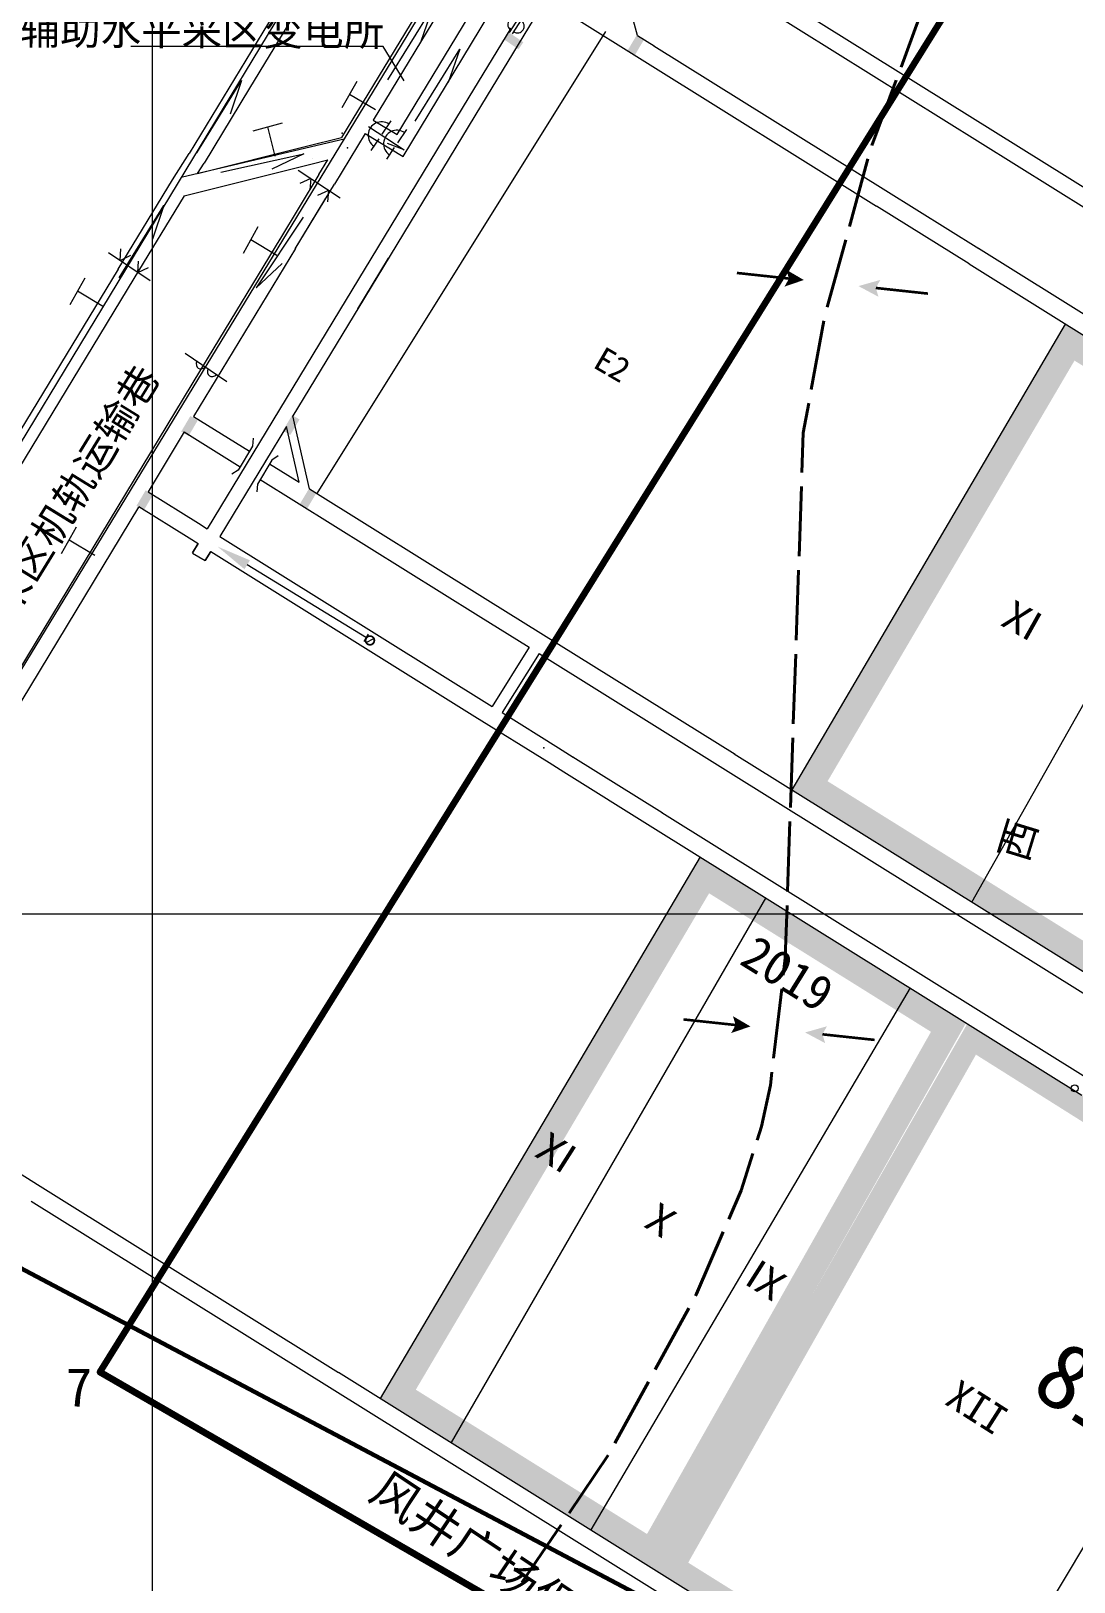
# Model space of a CAD drawing. Header units: inches. Extents: x 19725493 to 19730068, y 4137932 to 4142732.
# Drawn here: x 19727965.4 to 19728263.9, y 4139808.7 to 4140252.8 of the extents above; entities that cross this region are included whole.
import ezdxf

# ---------------------------------------------------------------- set-up
doc = ezdxf.new("R2010")
doc.units = ezdxf.units.IN
doc.header["$MEASUREMENT"] = 0
doc.linetypes.add('推测向背斜轴', pattern=[0.022, 0.01, -0.002, 0.01])
doc.layers.get('0').update_dxf_attribs({"lineweight": 0})
for name, color, linetype, lineweight in [('2026年下半年衔接计划', 7, 'Continuous', 0), ('8号煤层采空区XDD0800CCJ', 7, 'Continuous', 0), ('主要大巷', 7, 'Continuous', 0), ('保安煤柱', 7, 'Continuous', 0), ('工作面回采月份', 7, 'Continuous', 15), ('工作面编号', 7, 'Continuous', 0), ('文字注记', 7, 'Continuous', 0), ('未掘巷道', 7, 'Continuous', 15), ('次要巷道', 7, 'Continuous', 0), ('煤巷', 7, 'Continuous', 0), ('经纬网', 7, 'Continuous', 0), ('通风系统图', 7, 'Continuous', 0), ('采空区边界颜色', 7, 'Continuous', 15), ('防尘', 7, 'Continuous', 0)]:
    doc.layers.add(name, color=color, linetype=linetype, lineweight=lineweight)
doc.layers.add('6', color=2, linetype='Continuous', lineweight=0, true_color=0xffff00)
doc.layers.add('岩巷', color=30, linetype='Continuous', lineweight=0, true_color=0xff7f00)
doc.styles.add('仿宋', font='')
doc.styles.add('宋体', font='')
doc.styles.add('黑体', font='')
doc.styles.get('仿宋').set_extended_font_data('仿宋')
doc.styles.get('宋体').set_extended_font_data('宋体')
doc.styles.get('黑体').set_extended_font_data('黑体')

# ---------------------------------------------------------------- blocks, each defined once
blk = doc.blocks.new('lr_block_84', base_point=(19728067.43, 4140221.59))
at = {"layer": '通风系统图', "color": 34, "linetype": 'Continuous', "lineweight": 5, "true_color": 0x994c00}
for p, q in [((19728065.92, 4140223.21), (19728068.53, 4140227.07)), ((19728070.36, 4140220.77), (19728072.97, 4140224.62)), ((19728062.78, 4140218.56), (19728065.04, 4140221.9)), ((19728067.22, 4140216.12), (19728069.48, 4140219.46))]:
    blk.add_line(p, q, dxfattribs=at)
for centre in [(19728065.74, 4140222.94), (19728070.18, 4140220.5)]:
    blk.add_arc(centre, 3.85, 55.9631, 235.9631, dxfattribs=at)
blk = doc.blocks.new('lr_block_87', base_point=(19728107.6, 4140255.19))
at = {"layer": '通风系统图', "color": 34, "linetype": 'Continuous', "lineweight": 9, "true_color": 0x994c00}
for p, q in [((19728102.37, 4140252.32), (19728105.16, 4140256.63)), ((19728103.2, 4140251.93), (19728105.99, 4140256.23))]:
    blk.add_line(p, q, dxfattribs=at)
for centre, start, end in [((19728103.81, 4140254.54), 56.9679, 236.9679), ((19728104.64, 4140254.15), 236.9679, 56.9679)]:
    blk.add_arc(centre, 1.92, start, end, dxfattribs=at)
blk = doc.blocks.new('一般向斜轴')
for points in [[(2.43, 13.52), (0, 12.5), (-2.43, 13.52), (0.05, 8.23)], [(0, -7.5), (-2.43, -13.53), (0, -12.5), (2.43, -13.53)]]:
    blk.add_hatch(color=0).paths.add_polyline_path(points, flags=17)
at = {"color": 0, "const_width": 0.75}
for points in [[(0, 12.5), (0, 27.5)], [(0, -12.5), (0, -27.5)]]:
    blk.add_lwpolyline(points, dxfattribs=at)

msp = doc.modelspace()

# ---------------------------------------------------------------- hatches: boundary and pattern name
at = {"true_color": 0x0000ff}
msp.add_hatch(color=5, dxfattribs=at).paths.add_polyline_path([(19728028.08, 4140101.23), (19728018.78, 4140105.18), (19728026.51, 4140098.67), (19728027.3, 4140099.95)], flags=17)
at = {"layer": '8号煤层采空区XDD0800CCJ', "true_color": 0x2748ed}
msp.add_hatch(color=160, dxfattribs=at).paths.add_polyline_path([(19728233.04, 4139968.79), (19728156.94, 4140016.31), (19728065.37, 4139861.27), (19728144.4, 4139811.93), (19728233.04, 4139968.79), (19728222.98, 4139966.23), (19728141.72, 4139822.44), (19728075.55, 4139863.76), (19728159.48, 4140005.88), (19728222.98, 4139966.23)], flags=17)
at = {"layer": '8号煤层采空区XDD0800CCJ', "true_color": 0xffc000}
msp.add_hatch(color=40, dxfattribs=at).paths.add_polyline_path([(19728403.14, 4139650.27), (19728436.29, 4139629.67), (19728472.28, 4139607.2), (19728552.63, 4139557.03), (19728563.85, 4139575), (19728597.81, 4139629.38), (19728607.51, 4139644.92), (19728647.97, 4139709.72), (19728567.84, 4139759.74), (19728490.09, 4139808.28), (19728394.01, 4139868.28), (19728233.4, 4139968.57), (19728144.04, 4139812.16), (19728320.98, 4139701.67), (19728403.14, 4139650.27), (19728395.75, 4139662.65), (19728364.3, 4139682.28), (19728153.5, 4139814.24), (19728235.85, 4139959.69), (19728422.75, 4139841.97), (19728639.01, 4139707.64), (19728608.22, 4139658.34), (19728579.34, 4139612.07), (19728550.58, 4139565.97), (19728462.35, 4139620.63), (19728445.03, 4139631.73), (19728429.36, 4139641.66), (19728395.75, 4139662.65)], flags=17)
at = {"layer": '通风系统图', "true_color": 0xff0000}
for points in [[(19728106.32, 4140249.55), (19728102.04, 4140252.5), (19728100.65, 4140250.48), (19728104.93, 4140247.53)], [(19728138.82, 4140251.7), (19728136.18, 4140247.22), (19728138.29, 4140245.97), (19728140.94, 4140250.45)], [(19728011.03, 4140142.54), (19728008.39, 4140138.06), (19728010.5, 4140136.81), (19728013.15, 4140141.29)], [(19728040.15, 4140142.8), (19728037.51, 4140138.33), (19728039.62, 4140137.08), (19728042.27, 4140141.55)], [(19727998.24, 4140121.29), (19727995.6, 4140116.81), (19727997.71, 4140115.56), (19728000.36, 4140120.04)], [(19728045.05, 4140121.87), (19728042.4, 4140117.4), (19728044.52, 4140116.15), (19728047.16, 4140120.62)]]:
    msp.add_hatch(color=1, dxfattribs=at).paths.add_polyline_path(points, flags=17)
at = {"layer": '采空区边界颜色', "true_color": 0x57149c}
msp.add_hatch(color=194, dxfattribs=at).paths.add_polyline_path([(19728773.95, 4139848.91), (19728261.49, 4140168.86), (19728183.24, 4140035.49), (19728692, 4139717.81), (19728773.95, 4139848.91), (19728763.61, 4139846.52), (19728689.61, 4139728.14), (19728193.4, 4140037.98), (19728264.06, 4140158.41), (19728763.61, 4139846.52)], flags=17)

# ---------------------------------------------------------------- linework, layer by layer
for p, q in [((19728044.28, 4140219.76), (19728044.28, 4140219.76)), ((19728045.55, 4140214.69), (19728045.55, 4140214.69))]:
    msp.add_line(p, q)
at = {"color": 5, "lineweight": 9, "true_color": 0x0000ff}
for p, q in [((19728061.39, 4140079.03), (19728027.3, 4140099.95)), ((19728060.76, 4140078), (19728062.05, 4140080.1)), ((19728061.32, 4140077.72), (19728063.55, 4140078.85))]:
    msp.add_line(p, q, dxfattribs=at)
at = {"color": 5, "true_color": 0x0000ff, "const_width": 0.5}
msp.add_lwpolyline([(19728063.68, 4140078.29, -1), (19728061.18, 4140078.29, -1), (19728063.68, 4140078.29)], format="xyb", dxfattribs=at)
at = {"layer": '2026年下半年衔接计划', "color": 1, "lineweight": 100, "true_color": 0xff0000, "flags": 128}
msp.add_lwpolyline([(19726936.48, 4139624.44), (19727087.79, 4139471.4), (19727111.81, 4139446.95), (19727250.54, 4139632.96), (19727469.86, 4139520.69), (19727490.46, 4139426.18), (19727619.93, 4139371.45), (19727645.19, 4139445.33), (19727760.04, 4139399.01), (19728084.75, 4139271.51), (19728182.77, 4139204.43), (19728195.04, 4139196.34), (19728361.95, 4139650.75), (19727985.1, 4139868.75), (19728293.07, 4140363.91), (19728716.76, 4140096.02), (19728825.18, 4140284.19), (19728806.51, 4140295.72), (19728729.84, 4140344.15), (19728648.31, 4140393.52), (19728462.52, 4140503.99), (19729114.34, 4141482.27)], dxfattribs=at)
at = {"layer": '6', "color": 1, "linetype": 'Continuous', "true_color": 0xff0000}
msp.add_line((19728047.31, 4140120.34), (19728129.93, 4140252.66), dxfattribs=at)
at = {"layer": '8号煤层采空区XDD0800CCJ', "color": 7, "linetype": 'Continuous', "lineweight": 13, "flags": 128}
msp.add_lwpolyline([(19728156.94, 4140016.31), (19728065.37, 4139861.27)], dxfattribs=at)
at = {"layer": '保安煤柱', "color": 1, "lineweight": 60, "true_color": 0xff0000, "flags": 128}
msp.add_lwpolyline([(19728326, 4139426), (19728470, 4139422), (19728425, 4139185), (19728314, 4139208), (19728290, 4139061), (19727943, 4139051), (19727919, 4139065), (19727951, 4139137), (19727924, 4139243), (19727924, 4139279), (19727853, 4139284), (19727820, 4139443), (19727819, 4139518), (19727869, 4139558), (19727867, 4139593), (19727849, 4139692), (19727939, 4139911), (19728179, 4139784), (19728334, 4139663), (19728326, 4139426)], dxfattribs=at)
at = {"layer": '岩巷', "lineweight": 9}
for p, q in [((19728070.2, 4140223.11), (19728092.45, 4140259.83)), ((19728041.02, 4140190.39), (19728049.83, 4140204.93)), ((19728041.02, 4140190.39), (19728049.83, 4140204.93)), ((19728041.02, 4140190.39), (19728049.83, 4140204.93))]:
    msp.add_line(p, q, dxfattribs=at)
at = {"layer": '岩巷', "lineweight": 9, "flags": 128}
for points in [[(19728071.91, 4140216.86), (19728096.47, 4140257.4)], [(19728063.36, 4140227.25), (19728070.2, 4140223.11)], [(19728061.05, 4140223.45), (19728071.91, 4140216.86)], [(19728005.9, 4140210.19), (19728010.67, 4140217.7)], [(19728013.05, 4140211.97), (19728014.96, 4140214.97)], [(19728047.84, 4140211.67), (19728036.54, 4140193.02)], [(19727990.41, 4140184.62), (19728005.9, 4140210.19)], [(19728009.22, 4140205.63), (19727994.86, 4140181.93)], [(19727990.41, 4140184.62), (19727957.4, 4140130.14)], [(19727994.86, 4140181.93), (19727961.85, 4140127.45)], [(19728032.5, 4140129.61), (19728032.62, 4140129.82)], [(19728013.23, 4140106.04), (19728011.62, 4140103.39)]]:
    msp.add_lwpolyline(points, dxfattribs=at)
at = {"layer": '岩巷'}
for p in [(19728054.43, 4140223.53), (19728055.98, 4140219.31), (19728112.17, 4140047.58), (19728112.17, 4140047.58)]:
    msp.add_point(p, dxfattribs=at)
at = {"layer": '工作面回采月份', "color": 7, "linetype": 'Continuous', "lineweight": 13}
msp.add_line((19728230.49, 4139758.17), (19728322.94, 4139912.81), dxfattribs=at)
at = {"layer": '工作面回采月份', "color": 7, "lineweight": 9, "flags": 128}
for points in [[(19728183.24, 4140035.49), (19728261.49, 4140168.86)], [(19728234.65, 4140003.38), (19728310.74, 4140138.11)]]:
    msp.add_lwpolyline(points, dxfattribs=at)
at = {"layer": '工作面回采月份', "color": 7, "linetype": 'Continuous', "lineweight": 13, "flags": 128}
for points in [[(19728175.65, 4140004.53), (19728085.65, 4139848.61)], [(19728217.02, 4139978.8), (19728125.62, 4139823.65)]]:
    msp.add_lwpolyline(points, dxfattribs=at)
at = {"layer": '未掘巷道', "color": 7, "lineweight": 0}
msp.add_circle((19728264.13, 4139950.04), 1, dxfattribs=at)
at = {"layer": '次要巷道', "lineweight": 9}
for p, q in [((19728066.21, 4140248.37), (19727993.95, 4140248.38)), ((19728072.21, 4140238.53), (19728066.21, 4140248.37))]:
    msp.add_line(p, q, dxfattribs=at)
at = {"layer": '次要巷道', "color": 1, "linetype": '推测向背斜轴', "lineweight": 40, "ltscale": 2000, "true_color": 0xff0000, "flags": 128}
msp.add_lwpolyline([(19727676.31, 4139088.37), (19727827.37, 4139362.83), (19727882.85, 4139479.33), (19728130.75, 4139845.17), (19728155.88, 4139891.18), (19728168.65, 4139920.8), (19728174.52, 4139939.07), (19728177.05, 4139950.93), (19728181.29, 4139987.44), (19728186.44, 4140137.72), (19728192.4, 4140170.35), (19728205.5, 4140218.36), (19728222.73, 4140264.99), (19728270.21, 4140356.48)], dxfattribs=at)
at = {"layer": '煤巷', "lineweight": 9}
for p, q in [((19728047.84, 4140211.67), (19728050.4, 4140215.9)), ((19728013.05, 4140211.97), (19728014.76, 4140214.67)), ((19728041.02, 4140190.39), (19728052.28, 4140208.97)), ((19728058.93, 4140173.24), (19728067.74, 4140187.78)), ((19728045.17, 4140121.7), (19728040.35, 4140142.58)), ((19728011.65, 4140103.3), (19728015.24, 4140101.13)), ((19728116.34, 4140047.55), (19728120.58, 4140044.91)), ((19728113.69, 4140043.31), (19728117.93, 4140040.66)), ((19727968.01, 4139922.07), (19728053.47, 4139868.71)), ((19727965.43, 4139917.78), (19728050.82, 4139864.47))]:
    msp.add_line(p, q, dxfattribs=at)
at = {"layer": '煤巷', "lineweight": 9, "flags": 128}
for points in [[(19728062.54, 4140303.32), (19728023.62, 4140239.08)], [(19728053.12, 4140277.97), (19728027.97, 4140236.45)], [(19728087.66, 4140277.4), (19728054.25, 4140222.24)], [(19728139.01, 4140251.47), (19728132, 4140277.14)], [(19728156.36, 4140276.99), (19728333.16, 4140166.6)], [(19728153.88, 4140272.88), (19728330.67, 4140162.49)], [(19728115.3, 4140266.27), (19728094.33, 4140231.66)], [(19728085.61, 4140263.98), (19728063.36, 4140227.25)], [(19728119.99, 4140257.21), (19728141.05, 4140244.06)], [(19728102.71, 4140253.61), (19728090.74, 4140233.84)], [(19728139.01, 4140251.47), (19728143.75, 4140248.51)], [(19728143.69, 4140248.54), (19728210.07, 4140207.1)], [(19728141.05, 4140244.06), (19728207.37, 4140202.65)], [(19728023.62, 4140239.08), (19728010.67, 4140217.7)], [(19728027.97, 4140236.45), (19728014.96, 4140214.97)], [(19728090.74, 4140233.84), (19728055.34, 4140175.42)], [(19728094.33, 4140231.66), (19728058.93, 4140173.24)], [(19728044.28, 4140219.76), (19728054.25, 4140222.24)], [(19728061.05, 4140223.45), (19728052.28, 4140208.97)], [(19728013.05, 4140211.97), (19728044.28, 4140219.76)], [(19728045.55, 4140214.69), (19728050.4, 4140215.9)], [(19728009.22, 4140205.63), (19728045.55, 4140214.69)], [(19728047.84, 4140211.67), (19728036.54, 4140193.02)], [(19728210.06, 4140207.1), (19728236.66, 4140190.49)], [(19728233.91, 4140186.08), (19728207.37, 4140202.65)], [(19728041.09, 4140190.49), (19728011.97, 4140142.43)], [(19728036.61, 4140193.13), (19728016.14, 4140159.35)], [(19728236.55, 4140190.57), (19728371.26, 4140106.45)], [(19728233.91, 4140186.08), (19728368.51, 4140102.04)], [(19728055.62, 4140175.88), (19728028.94, 4140131.84)], [(19728059.21, 4140173.7), (19728040.35, 4140142.58)], [(19728016.14, 4140159.35), (19727942.82, 4140038.33)], [(19728011.97, 4140142.43), (19728027.93, 4140132.47)], [(19728009.28, 4140137.98), (19727998.91, 4140120.88)], [(19728009.28, 4140137.98), (19728025.28, 4140127.99)], [(19728028.96, 4140136.18), (19728028.8, 4140133.95), (19728024.73, 4140127.06), (19728022.85, 4140125.85)], [(19728038.5, 4140139.51), (19728032.5, 4140129.61)], [(19728042.18, 4140123.57), (19728038.5, 4140139.51)], [(19728028.94, 4140131.84), (19728015.88, 4140110.28)], [(19728032.5, 4140129.61), (19728019.44, 4140108.06)], [(19728036.18, 4140131.14), (19728034.3, 4140129.93), (19728030.23, 4140123.05), (19728030.07, 4140120.81)], [(19728033.68, 4140128.88), (19728042.18, 4140123.57)], [(19728031.03, 4140124.4), (19728093.42, 4140085.44)], [(19727998.91, 4140120.88), (19728013.35, 4140111.86)], [(19728045.17, 4140121.7), (19728096.18, 4140089.85)], [(19727996.21, 4140116.42), (19727947.27, 4140035.63)], [(19727996.25, 4140116.64), (19728010.69, 4140107.63)], [(19728013.35, 4140111.86), (19728015.88, 4140110.28)], [(19728010.69, 4140107.63), (19728013.23, 4140106.04)], [(19728011.62, 4140103.39), (19728013.23, 4140106.04)], [(19728019.44, 4140108.06), (19728097.42, 4140059.37)], [(19728015.24, 4140101.13), (19728016.85, 4140103.78)], [(19728016.85, 4140103.78), (19728015.24, 4140101.13)], [(19728016.85, 4140103.78), (19728092.48, 4140056.55)], [(19728096.18, 4140089.85), (19728166.9, 4140045.69)], [(19728093.42, 4140085.44), (19728108.01, 4140076.33)], [(19728108.01, 4140076.33), (19728097.42, 4140059.37)], [(19728110.81, 4140074.58), (19728100.22, 4140057.62)], [(19728110.81, 4140074.58), (19728164.15, 4140041.28)], [(19728092.48, 4140056.55), (19728113.69, 4140043.31)], [(19728100.22, 4140057.62), (19728116.34, 4140047.55)], [(19728120.52, 4140044.94), (19728146.03, 4140029.01)], [(19728166.62, 4140045.86), (19728248.37, 4139994.82)], [(19728117.93, 4140040.66), (19728143.38, 4140024.77)], [(19728164.15, 4140041.28), (19728245.61, 4139990.41)], [(19728143.38, 4140024.77), (19728266.19, 4139948.09)], [(19728145.97, 4140029.05), (19728268.83, 4139952.33)], [(19728248.37, 4139994.82), (19728416.46, 4139889.87)], [(19728245.61, 4139990.41), (19728375.49, 4139909.32)], [(19727952.24, 4139931.92), (19727968.08, 4139922.03)], [(19728053.41, 4139868.74), (19728165.84, 4139798.54)], [(19728050.82, 4139864.47), (19728163.19, 4139794.3)]]:
    msp.add_lwpolyline(points, dxfattribs=at)
at = {"layer": '煤巷'}
msp.add_point((19728112.17, 4140047.58), dxfattribs=at)
at = {"layer": '经纬网', "color": 18, "lineweight": 9, "true_color": 0x260000, "flags": 128}
for points in [[(19728000.19, 4138000), (19728000.19, 4142500)], [(19725999.81, 4140000), (19730000, 4140000)]]:
    msp.add_lwpolyline(points, dxfattribs=at)
at = {"layer": '通风系统图', "color": 1, "linetype": 'Continuous', "lineweight": 20, "true_color": 0xff0000}
for p, q in [((19728067.51, 4140238.76), (19728080.28, 4140259.44)), ((19728080.28, 4140259.44), (19728077.03, 4140249.81)), ((19728075.33, 4140226.94), (19728088.1, 4140247.61)), ((19728088.1, 4140247.61), (19728084.85, 4140237.99)), ((19728012.91, 4140217.94), (19728025.68, 4140238.62)), ((19728025.68, 4140238.62), (19728022.43, 4140228.99)), ((19728062.02, 4140225.47), (19728072.18, 4140218.8)), ((19728072.18, 4140218.8), (19728067.42, 4140220.56)), ((19728019.77, 4140212.36), (19728043.5, 4140217.63)), ((19728043.5, 4140217.63), (19728034.33, 4140213.25)), ((19727990.63, 4140182.14), (19728003.4, 4140202.82)), ((19728003.4, 4140202.82), (19728000.15, 4140193.19)), ((19728043.32, 4140199.49), (19728029.88, 4140179.24)), ((19728029.88, 4140179.24), (19728037.26, 4140186.22))]:
    msp.add_line(p, q, dxfattribs=at)
at = {"layer": '防尘', "color": 36, "linetype": 'Continuous', "lineweight": 15, "true_color": 0x7f3f00}
for p, q in [((19728224.66, 4140500.69), (19727897.41, 4139962.8)), ((19728224.66, 4140500.69), (19727897.41, 4139962.8)), ((19728224.66, 4140500.69), (19727897.41, 4139962.8)), ((19728224.66, 4140500.69), (19727897.41, 4139962.8)), ((19727673.33, 4139656.96), (19728180.2, 4140494.63)), ((19727673.33, 4139656.96), (19728180.2, 4140494.63)), ((19727673.33, 4139656.96), (19728180.2, 4140494.63)), ((19727673.33, 4139656.96), (19728180.2, 4140494.63)), ((19728008.76, 4140211.01), (19728055.07, 4140221.94)), ((19728008.76, 4140211.01), (19728055.07, 4140221.94)), ((19728008.76, 4140211.01), (19728055.07, 4140221.94)), ((19728008.76, 4140211.01), (19728055.07, 4140221.94)), ((19728044.68, 4140221.47), (19728044.68, 4140221.47)), ((19728044.68, 4140221.47), (19728044.68, 4140221.47)), ((19728044.68, 4140221.47), (19728044.68, 4140221.47)), ((19728044.68, 4140221.47), (19728044.68, 4140221.47))]:
    msp.add_line(p, q, dxfattribs=at)
at = {"layer": '防尘', "color": 7, "linetype": 'Continuous', "lineweight": 15}
for p, q in [((19728054.44, 4140230.83), (19728058.72, 4140238.42)), ((19728054.44, 4140230.83), (19728058.72, 4140238.42)), ((19728054.44, 4140230.83), (19728058.72, 4140238.42)), ((19728054.44, 4140230.83), (19728058.72, 4140238.42)), ((19728064.02, 4140230.17), (19728056.58, 4140234.62)), ((19728064.02, 4140230.17), (19728056.58, 4140234.62)), ((19728064.02, 4140230.17), (19728056.58, 4140234.62)), ((19728064.02, 4140230.17), (19728056.58, 4140234.62)), ((19728029, 4140224.18), (19728037.4, 4140226.52)), ((19728029, 4140224.18), (19728037.4, 4140226.52)), ((19728029, 4140224.18), (19728037.4, 4140226.52)), ((19728029, 4140224.18), (19728037.4, 4140226.52)), ((19728035.31, 4140216.94), (19728033.2, 4140225.35)), ((19728035.31, 4140216.94), (19728033.2, 4140225.35)), ((19728035.31, 4140216.94), (19728033.2, 4140225.35)), ((19728035.31, 4140216.94), (19728033.2, 4140225.35)), ((19728041.9, 4140212.98), (19728053.87, 4140204.98)), ((19728041.9, 4140212.98), (19728053.87, 4140204.98)), ((19728041.9, 4140212.98), (19728053.87, 4140204.98)), ((19728041.9, 4140212.98), (19728053.87, 4140204.98)), ((19728045.51, 4140210.58), (19728042.4, 4140209.1)), ((19728045.51, 4140210.58), (19728042.4, 4140209.1)), ((19728045.51, 4140210.58), (19728042.4, 4140209.1)), ((19728045.51, 4140210.58), (19728042.4, 4140209.1)), ((19728045.51, 4140210.58), (19728045.26, 4140207.29)), ((19728045.51, 4140210.58), (19728045.26, 4140207.29)), ((19728045.51, 4140210.58), (19728045.26, 4140207.29)), ((19728045.51, 4140210.58), (19728045.26, 4140207.29)), ((19728050.56, 4140207.13), (19728047.45, 4140205.65)), ((19728050.56, 4140207.13), (19728047.45, 4140205.65)), ((19728050.56, 4140207.13), (19728047.45, 4140205.65)), ((19728050.56, 4140207.13), (19728047.45, 4140205.65)), ((19728050.56, 4140207.13), (19728050.31, 4140203.84)), ((19728050.56, 4140207.13), (19728050.31, 4140203.84)), ((19728050.56, 4140207.13), (19728050.31, 4140203.84)), ((19728050.56, 4140207.13), (19728050.31, 4140203.84)), ((19728026.19, 4140189.2), (19728030.48, 4140196.79)), ((19728026.19, 4140189.2), (19728030.48, 4140196.79)), ((19728026.19, 4140189.2), (19728030.48, 4140196.79)), ((19728026.19, 4140189.2), (19728030.48, 4140196.79)), ((19727999.56, 4140181.22), (19727987.6, 4140189.23)), ((19727999.56, 4140181.22), (19727987.6, 4140189.23)), ((19727999.56, 4140181.22), (19727987.6, 4140189.23)), ((19727999.56, 4140181.22), (19727987.6, 4140189.23)), ((19727990.91, 4140187.07), (19727991.15, 4140190.37)), ((19727990.91, 4140187.07), (19727991.15, 4140190.37)), ((19727990.91, 4140187.07), (19727991.15, 4140190.37)), ((19727990.91, 4140187.07), (19727991.15, 4140190.37)), ((19728035.77, 4140188.54), (19728028.33, 4140193)), ((19728035.77, 4140188.54), (19728028.33, 4140193)), ((19728035.77, 4140188.54), (19728028.33, 4140193)), ((19728035.77, 4140188.54), (19728028.33, 4140193)), ((19727990.91, 4140187.07), (19727994.02, 4140188.55)), ((19727990.91, 4140187.07), (19727994.02, 4140188.55)), ((19727990.91, 4140187.07), (19727994.02, 4140188.55)), ((19727990.91, 4140187.07), (19727994.02, 4140188.55)), ((19727995.96, 4140183.62), (19727996.2, 4140186.92)), ((19727995.96, 4140183.62), (19727996.2, 4140186.92)), ((19727995.96, 4140183.62), (19727996.2, 4140186.92)), ((19727995.96, 4140183.62), (19727996.2, 4140186.92)), ((19727995.96, 4140183.62), (19727999.07, 4140185.1)), ((19727995.96, 4140183.62), (19727999.07, 4140185.1)), ((19727995.96, 4140183.62), (19727999.07, 4140185.1)), ((19727995.96, 4140183.62), (19727999.07, 4140185.1)), ((19727976.61, 4140174.5), (19727980.89, 4140182.09)), ((19727976.61, 4140174.5), (19727980.89, 4140182.09)), ((19727976.61, 4140174.5), (19727980.89, 4140182.09)), ((19727976.61, 4140174.5), (19727980.89, 4140182.09)), ((19727986.19, 4140173.84), (19727978.75, 4140178.3)), ((19727986.19, 4140173.84), (19727978.75, 4140178.3)), ((19727986.19, 4140173.84), (19727978.75, 4140178.3)), ((19727986.19, 4140173.84), (19727978.75, 4140178.3)), ((19728009.58, 4140160.53), (19728021.5, 4140152.45)), ((19728009.58, 4140160.53), (19728021.5, 4140152.45)), ((19728009.58, 4140160.53), (19728021.5, 4140152.45)), ((19728009.58, 4140160.53), (19728021.5, 4140152.45)), ((19727974.15, 4140103.22), (19727978.44, 4140110.8)), ((19727974.15, 4140103.22), (19727978.44, 4140110.8)), ((19727974.15, 4140103.22), (19727978.44, 4140110.8)), ((19727974.15, 4140103.22), (19727978.44, 4140110.8)), ((19727983.73, 4140102.56), (19727976.3, 4140107.01)), ((19727983.73, 4140102.56), (19727976.3, 4140107.01)), ((19727983.73, 4140102.56), (19727976.3, 4140107.01)), ((19727983.73, 4140102.56), (19727976.3, 4140107.01))]:
    msp.add_line(p, q, dxfattribs=at)
at = {"layer": '防尘', "linetype": 'Continuous', "lineweight": 15}
for p, q in [((19728044.68, 4140221.47), (19728044.68, 4140221.47)), ((19728044.68, 4140221.47), (19728044.68, 4140221.47)), ((19728044.68, 4140221.47), (19728044.68, 4140221.47)), ((19728044.68, 4140221.47), (19728044.68, 4140221.47)), ((19728044.68, 4140221.47), (19728044.68, 4140221.47)), ((19728044.68, 4140221.47), (19728044.68, 4140221.47)), ((19728044.68, 4140221.47), (19728044.68, 4140221.47)), ((19728044.68, 4140221.47), (19728044.68, 4140221.47)), ((19728044.69, 4140221.47), (19728044.69, 4140221.47)), ((19728044.69, 4140221.47), (19728044.69, 4140221.47)), ((19728044.69, 4140221.47), (19728044.69, 4140221.47)), ((19728044.69, 4140221.47), (19728044.69, 4140221.47)), ((19728044.69, 4140221.47), (19728044.69, 4140221.47)), ((19728044.69, 4140221.47), (19728044.69, 4140221.47)), ((19728044.69, 4140221.47), (19728044.69, 4140221.47)), ((19728044.69, 4140221.47), (19728044.69, 4140221.47)), ((19728044.69, 4140221.47), (19728044.69, 4140221.47)), ((19728044.69, 4140221.47), (19728044.69, 4140221.47)), ((19728044.69, 4140221.47), (19728044.69, 4140221.47)), ((19728044.69, 4140221.47), (19728044.69, 4140221.47)), ((19728044.69, 4140221.47), (19728044.69, 4140221.47)), ((19728044.69, 4140221.47), (19728044.69, 4140221.47)), ((19728044.69, 4140221.47), (19728044.69, 4140221.47)), ((19728044.69, 4140221.47), (19728044.69, 4140221.47)), ((19728044.69, 4140221.47), (19728044.69, 4140221.47)), ((19728044.69, 4140221.47), (19728044.69, 4140221.47)), ((19728044.69, 4140221.47), (19728044.69, 4140221.47)), ((19728044.69, 4140221.47), (19728044.69, 4140221.47)), ((19728045.95, 4140216.4), (19728045.95, 4140216.4)), ((19728045.95, 4140216.4), (19728045.95, 4140216.4)), ((19728045.95, 4140216.4), (19728045.95, 4140216.4)), ((19728045.95, 4140216.4), (19728045.95, 4140216.4)), ((19728045.95, 4140216.4), (19728045.95, 4140216.4)), ((19728045.95, 4140216.4), (19728045.95, 4140216.4)), ((19728045.95, 4140216.4), (19728045.95, 4140216.4)), ((19728045.95, 4140216.4), (19728045.95, 4140216.4)), ((19728045.95, 4140216.4), (19728045.95, 4140216.4)), ((19728045.95, 4140216.4), (19728045.95, 4140216.4)), ((19728045.95, 4140216.4), (19728045.95, 4140216.4)), ((19728045.95, 4140216.4), (19728045.95, 4140216.4)), ((19728045.95, 4140216.4), (19728045.95, 4140216.4)), ((19728045.95, 4140216.4), (19728045.95, 4140216.4)), ((19728045.95, 4140216.4), (19728045.95, 4140216.4)), ((19728045.95, 4140216.4), (19728045.95, 4140216.4)), ((19728045.95, 4140216.4), (19728045.95, 4140216.4)), ((19728045.95, 4140216.4), (19728045.95, 4140216.4)), ((19728045.95, 4140216.4), (19728045.95, 4140216.4)), ((19728045.95, 4140216.4), (19728045.95, 4140216.4)), ((19728045.95, 4140216.4), (19728045.95, 4140216.4)), ((19728045.95, 4140216.4), (19728045.95, 4140216.4)), ((19728045.95, 4140216.4), (19728045.95, 4140216.4)), ((19728045.95, 4140216.4), (19728045.95, 4140216.4)), ((19728045.95, 4140216.4), (19728045.95, 4140216.4)), ((19728045.95, 4140216.4), (19728045.95, 4140216.4)), ((19728045.95, 4140216.4), (19728045.95, 4140216.4)), ((19728045.95, 4140216.4), (19728045.95, 4140216.4)), ((19728045.95, 4140216.4), (19728045.95, 4140216.4)), ((19728045.95, 4140216.4), (19728045.95, 4140216.4)), ((19728045.95, 4140216.4), (19728045.95, 4140216.4)), ((19728045.95, 4140216.4), (19728045.95, 4140216.4))]:
    msp.add_line(p, q, dxfattribs=at)
at = {"layer": '防尘', "color": 7, "linetype": 'Continuous', "lineweight": 15}
for centre in [(19728014.87, 4140158.56), (19728014.87, 4140158.56), (19728014.87, 4140158.56), (19728014.87, 4140158.56), (19728018.07, 4140156.4), (19728018.07, 4140156.4), (19728018.07, 4140156.4), (19728018.07, 4140156.4)]:
    msp.add_ellipse(centre, major_axis=(-1.59, -2.34), ratio=0.616162, start_param=5.207066, end_param=7.359305, dxfattribs=at)

# ---------------------------------------------------------------- block references
at = {"layer": '次要巷道', "color": 1, "true_color": 0xff0000}
for p, rotation in [((19728194.77, 4140180.55), 83.82510182855869), ((19728179.5, 4139966.84), 83.87845989921804)]:
    msp.add_blockref('一般向斜轴', p, dxfattribs=dict(at, rotation=rotation))
at = {"layer": '通风系统图'}
for name, p in [('lr_block_87', (19728107.6, 4140255.19)), ('lr_block_84', (19728067.43, 4140221.59))]:
    msp.add_blockref(name, p, dxfattribs=at)

# ---------------------------------------------------------------- texts
at = {"layer": '2026年下半年衔接计划', "color": 1, "true_color": 0xff0000, "style": '宋体'}
msp.add_text('7', height=11.07, rotation=359.3833, dxfattribs=at).set_placement((19727975.28, 4139858.98))
at = {"layer": '6', "color": 1, "true_color": 0xff0000, "style": '黑体'}
msp.add_text('E2', height=7, rotation=329.7436, dxfattribs=at).set_placement((19728125.97, 4140156.62))
at = {"layer": '主要大巷', "color": 7, "style": '仿宋'}
msp.add_text('8煤一采区机轨运输巷', height=8.5, rotation=58.3798, dxfattribs=at).set_placement((19727944.9, 4140059.83))
at = {"layer": '保安煤柱', "color": 1, "true_color": 0xff0000, "style": '仿宋'}
msp.add_text('风井广场保护煤柱   ', height=10, rotation=326.1567, dxfattribs=at).set_placement((19728061.58, 4139832.8))
at = {"layer": '工作面回采月份', "color": 7, "style": '宋体'}
for s, rotation, p in [('Ⅺ', 330.7716, (19728241.98, 4140083.11)), ('Ⅺ', 327.5353, (19728108.62, 4139931.15)), ('Ⅹ', 327.5353, (19728138.49, 4139911.85)), ('Ⅸ', 327.5353, (19728168.55, 4139894.68)), ('XII', 327.5353, (19728226.57, 4139859.81))]:
    msp.add_text(s, height=8.5, rotation=rotation, dxfattribs=at).set_placement(p)
at = {"layer": '工作面编号', "color": 7, "style": '宋体'}
for s, height, rotation, p in [('2019', 10, 328.2047, (19728167.79, 4139985.85)), ('8101', 19, 327.8228, (19728250.95, 4139862.94))]:
    msp.add_text(s, height=height, rotation=rotation, dxfattribs=at).set_placement(p)
at = {"layer": '文字注记', "color": 7, "style": '仿宋'}
msp.add_text('西                ', height=8.5, rotation=72.9999, dxfattribs=at).set_placement((19728250.21, 4140014.36))
at = {"layer": '次要巷道', "color": 7, "style": '仿宋'}
msp.add_text('+1065辅助水平采区变电所', height=8.5, rotation=359.7974, dxfattribs=at).set_placement((19727933.24, 4140249.02))

doc.saveas('drawing.dxf')
